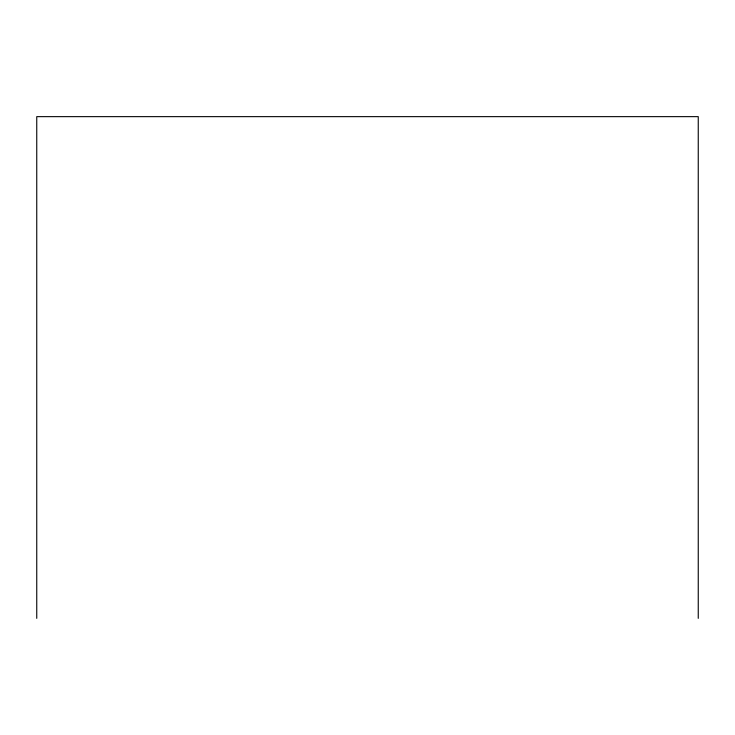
<?xml version="1.0" encoding="UTF-8"?>
<svg xmlns="http://www.w3.org/2000/svg" width="735" height="735" viewBox="0 0 735 735"><rect width="100%" height="100%" fill="white"/><g stroke="black" fill="none" stroke-linecap="round" stroke-linejoin="round"><path stroke-width="1.1" d="M698.25 618.355L698.25 116.644L36.75 116.644L36.75 618.355"/></g></svg>
